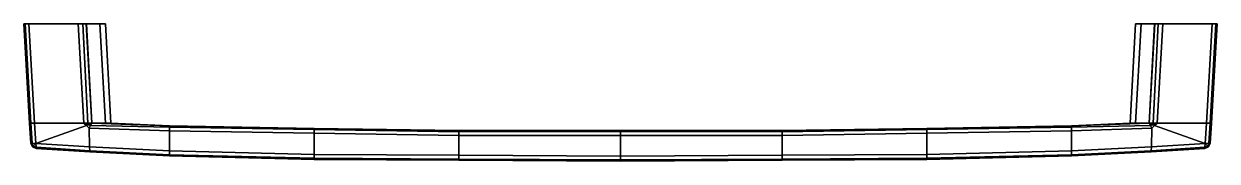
# Model space of a CAD drawing. Extents: x -120 to 120, y -28 to 0.
import ezdxf

# ---------------------------------------------------------------- set-up
doc = ezdxf.new("R2010")
doc.units = 0
doc.layers.add('METAL', color=128, linetype='CONTINUOUS')

msp = doc.modelspace()

# ---------------------------------------------------------------- meshes
at = {"layer": 'METAL'}
mesh = msp.add_polyface(dxfattribs=at)
corners = [(119.58, 0, 8.35), (119.58, 0, 0.72), (119.58, 0, -8), (119.33, 0, 9.1), (119.33, 0, 9.1), (119.33, 0, -8.75), (119.33, 0, -8.75), (118.58, 0, 9.35), (118.58, 0, -9), (118.45, -19.9, 8.35), (118.45, -19.9, 0.72), (118.45, -19.9, -8), (118.2, -19.9, 9.1), (118.2, -19.9, 9.1), (118.2, -19.9, -8.75), (118.2, -19.9, -8.75), (118.16, -23.9, 8.35), (118.16, -23.9, 0.72), (118.16, -23.9, -8), (117.91, -23.91, 9.1), (117.91, -23.91, 9.1), (117.91, -23.92, -8.75), (117.91, -23.92, -8.75), (117.87, -24.48, 8.91), (117.87, -24.48, 8.91), (117.87, -24.48, 8.91), (117.86, -24.67, 8.35), (117.86, -24.67, 8.35), (117.86, -24.67, 0.72), (117.86, -24.67, 0.72), (117.86, -24.67, -8), (117.86, -24.67, -8), (117.69, -24.49, -8.75), (117.69, -24.49, -8.75), (117.69, -24.49, -8.75), (117.45, -19.9, 9.35), (117.45, -19.9, -9), (117.16, -23.96, 9.35), (117.16, -23.96, -9), (117.11, -24.72, -8.75), (117.11, -24.72, -8.75), (117.11, -24.72, 9.1), (117.11, -24.72, 9.1), (117.09, -24.97, 8.35), (117.09, -24.97, 0.72), (117.09, -24.97, -8), (108.67, 0, 9.35), (108.67, 0, -9), (107.77, 0, -8.79), (107.76, 0, 9.15), (107.54, -19.9, 9.35), (107.54, -19.9, -9), (107.54, -19.9, -9), (107.1, 0, -8.18), (107.06, 0, 8.55), (107.03, -20.4, 9.35), (107.03, -20.4, 9.35), (107.03, -20.4, -9), (107.03, -20.4, -9), (106.88, -20.15, 9.15), (106.76, -19.9, -8.59), (106.76, -19.9, -8.59), (106.74, -19.9, 8.95), (106.51, -20.9, 9.35), (106.51, -20.9, 9.35), (106.51, -20.9, -9), (106.51, -20.9, -9), (106.5, -20.15, -8.59), (106.4, -24.68, 9.35), (106.4, -24.68, -9), (106.38, -25.43, 9.1), (106.38, -25.43, 9.1), (106.38, -25.43, -8.75), (106.38, -25.43, -8.75), (106.37, -25.68, 8.35), (106.37, -25.68, 0.72), (106.37, -25.68, -8), (106.24, -20.4, -8.59), (106.24, -20.4, -8.59), (106.22, -20.4, 8.95), (106.22, -20.4, 8.95), (105.97, -19.9, -8.18), (105.97, -19.9, -8.18), (105.97, -19.9, -8.18), (105.97, -19.9, -8.18), (105.94, -19.9, 8.55), (105.94, -19.9, 8.55), (105.94, -19.9, 8.55), (104.36, 0, 4.97), (104.36, 0, -4.21), (103.25, 0, 0.45), (103.25, 0, 0.45), (103.23, -19.9, 4.97), (103.23, -19.9, 4.97), (103.23, -19.9, -4.21), (103.23, -19.9, -4.21), (102.13, -19.9, 0.45), (102.13, -19.9, 0.45), (102.13, -19.9, 0.45), (90.43, -25.47, 9.35), (90.43, -21.46, 9.35), (90.43, -26.22, 9.1), (90.43, -26.22, 9.1), (90.43, -20.71, 9.1), (90.43, -20.71, 9.1), (90.43, -26.47, 8.35), (90.43, -20.46, 8.35), (90.43, -26.47, 0.72), (90.43, -20.46, 0.72), (90.43, -26.47, -8), (90.43, -20.46, -8), (90.43, -26.22, -8.75), (90.43, -26.22, -8.75), (90.43, -20.71, -8.75), (90.43, -20.71, -8.75), (90.43, -25.47, -9), (90.43, -21.46, -9), (61.43, -26.17, 9.35), (61.43, -21.94, 9.35), (61.43, -26.92, 9.1), (61.43, -26.92, 9.1), (61.43, -21.19, 9.1), (61.43, -21.19, 9.1), (61.43, -27.17, 8.35), (61.43, -20.94, 8.35), (61.43, -27.17, 0.72), (61.43, -20.94, 0.72), (61.43, -27.17, -8), (61.43, -20.94, -8), (61.43, -26.92, -8.75), (61.43, -26.92, -8.75), (61.43, -21.19, -8.75), (61.43, -21.19, -8.75), (61.43, -26.17, -9), (61.43, -21.94, -9), (32.42, -26.35, 9.35), (32.42, -22.37, 9.35), (32.42, -27.1, 9.1), (32.42, -27.1, 9.1), (32.42, -21.62, 9.1), (32.42, -21.62, 9.1), (32.42, -27.35, 8.35), (32.42, -21.37, 8.35), (32.42, -27.35, 0.72), (32.42, -21.37, 0.72), (32.42, -27.35, -8), (32.42, -21.37, -8), (32.42, -27.1, -8.75), (32.42, -27.1, -8.75), (32.42, -21.62, -8.75), (32.42, -21.62, -8.75), (32.42, -26.35, -9), (32.42, -22.37, -9), (0.04, -26.52, 9.35), (0.04, -22.35, 9.35), (0.04, -27.27, 9.1), (0.04, -27.27, 9.1), (0.04, -21.6, 9.1), (0.04, -21.6, 9.1), (0.04, -27.52, 8.35), (0.04, -21.35, 8.35), (0.04, -27.52, 0.72), (0.04, -21.35, 0.72), (0.04, -27.52, -8), (0.04, -21.35, -8), (0.04, -27.27, -8.75), (0.04, -27.27, -8.75), (0.04, -21.6, -8.75), (0.04, -21.6, -8.75), (0.04, -26.52, -9), (0.04, -22.35, -9), (-32.34, -26.35, 9.35), (-32.34, -22.37, 9.35), (-32.34, -27.1, 9.1), (-32.34, -27.1, 9.1), (-32.34, -21.62, 9.1), (-32.34, -21.62, 9.1), (-32.34, -27.35, 8.35), (-32.34, -21.37, 8.35), (-32.34, -27.35, 0.72), (-32.34, -21.37, 0.72), (-32.34, -27.35, -8), (-32.34, -21.37, -8), (-32.34, -27.1, -8.75), (-32.34, -27.1, -8.75), (-32.34, -21.62, -8.75), (-32.34, -21.62, -8.75), (-32.34, -26.35, -9), (-32.34, -22.37, -9), (-61.35, -26.17, 9.35), (-61.35, -21.94, 9.35), (-61.35, -26.92, 9.1), (-61.35, -26.92, 9.1), (-61.35, -21.19, 9.1), (-61.35, -21.19, 9.1), (-61.35, -27.17, 8.35), (-61.35, -20.94, 8.35), (-61.35, -27.17, 0.72), (-61.35, -20.94, 0.72), (-61.35, -27.17, -8), (-61.35, -20.94, -8), (-61.35, -26.92, -8.75), (-61.35, -26.92, -8.75), (-61.35, -21.19, -8.75), (-61.35, -21.19, -8.75), (-61.35, -26.17, -9), (-61.35, -21.94, -9), (-90.35, -21.46, 9.35), (-90.35, -20.71, 9.1), (-90.35, -20.71, 9.1), (-90.35, -20.46, 8.35), (-90.35, -20.46, 0.72), (-90.35, -26.47, -8), (-90.35, -26.22, -8.75), (-90.35, -26.22, -8.75), (-90.35, -25.47, -9), (-90.35, -25.47, 9.35), (-90.35, -26.22, 9.1), (-90.35, -26.22, 9.1), (-90.35, -26.47, 8.35), (-90.35, -26.47, 0.72), (-90.35, -20.46, -8), (-90.35, -20.71, -8.75), (-90.35, -20.71, -8.75), (-90.35, -21.46, -9), (-102.05, -19.9, 0.45), (-102.05, -19.9, 0.45), (-102.05, -19.9, 0.45), (-103.15, -19.9, 4.97), (-103.15, -19.9, 4.97), (-103.15, -19.9, -4.21), (-103.15, -19.9, -4.21), (-103.17, 0, 0.45), (-103.17, 0, 0.45), (-104.28, 0, 4.97), (-104.28, 0, -4.21), (-105.86, -19.9, 8.55), (-105.86, -19.9, 8.55), (-105.86, -19.9, 8.55), (-105.89, -19.9, -8.18), (-105.89, -19.9, -8.18), (-105.89, -19.9, -8.18), (-105.89, -19.9, -8.18), (-106.15, -20.4, 8.95), (-106.15, -20.4, 8.95), (-106.16, -20.4, -8.59), (-106.16, -20.4, -8.59), (-106.29, -25.68, 8.35), (-106.29, -25.68, 0.72), (-106.29, -25.68, -8), (-106.3, -25.43, 9.1), (-106.3, -25.43, 9.1), (-106.3, -25.43, -8.75), (-106.3, -25.43, -8.75), (-106.32, -24.68, 9.35), (-106.32, -24.68, -9), (-106.42, -20.15, -8.59), (-106.43, -20.9, 9.35), (-106.43, -20.9, 9.35), (-106.43, -20.9, -9), (-106.43, -20.9, -9), (-106.66, -19.9, 8.95), (-106.68, -19.9, -8.59), (-106.68, -19.9, -8.59), (-106.8, -20.15, 9.15), (-106.95, -20.4, 9.35), (-106.95, -20.4, 9.35), (-106.95, -20.4, -9), (-106.95, -20.4, -9), (-106.98, 0, 8.55), (-107.02, 0, -8.18), (-107.46, -19.9, 9.35), (-107.46, -19.9, -9), (-107.46, -19.9, -9), (-107.69, 0, 9.15), (-107.69, 0, -8.79), (-108.59, 0, 9.35), (-108.59, 0, -9), (-117.02, -24.97, 8.35), (-117.02, -24.97, 0.72), (-117.02, -24.97, -8), (-117.03, -24.72, 9.1), (-117.03, -24.72, 9.1), (-117.03, -24.72, -8.75), (-117.03, -24.72, -8.75), (-117.08, -23.96, 9.35), (-117.08, -23.96, -9), (-117.38, -19.9, 9.35), (-117.38, -19.9, -9), (-117.61, -24.49, -8.75), (-117.61, -24.49, -8.75), (-117.61, -24.49, -8.75), (-117.78, -24.67, 8.35), (-117.78, -24.67, 8.35), (-117.78, -24.67, 0.72), (-117.78, -24.67, 0.72), (-117.78, -24.67, -8), (-117.78, -24.67, -8), (-117.79, -24.48, 8.91), (-117.79, -24.48, 8.91), (-117.79, -24.48, 8.91), (-117.83, -23.92, -8.75), (-117.83, -23.92, -8.75), (-117.83, -23.91, 9.1), (-117.83, -23.91, 9.1), (-118.09, -23.9, 8.35), (-118.09, -23.9, 0.72), (-118.09, -23.9, -8), (-118.13, -19.9, 9.1), (-118.13, -19.9, 9.1), (-118.13, -19.9, -8.75), (-118.13, -19.9, -8.75), (-118.38, -19.9, 8.35), (-118.38, -19.9, 0.72), (-118.38, -19.9, -8), (-118.5, 0, 9.35), (-118.5, 0, -9), (-119.25, 0, 9.1), (-119.25, 0, 9.1), (-119.25, 0, -8.75), (-119.25, 0, -8.75), (-119.5, 0, 8.35), (-119.5, 0, 0.72), (-119.5, 0, -8)]
mesh.append_faces([[corners[k] for k in face] for face in [(181, 179, 197, 199), (178, 180, 198, 196), (188, 187, 205, 206), (312, 313, 306, 305), (247, 248, 220, 219), (219, 220, 197, 195), (221, 241, 231, 211), (221, 211, 198, 200), (255, 260, 224, 215), (215, 224, 206, 205), (207, 258, 254, 216), (207, 216, 189, 190), (190, 189, 171, 172), (278, 279, 248, 247), (255, 286, 268, 260), (266, 285, 254, 258), (313, 322, 323, 314), (287, 271, 276, 315), (273, 288, 316, 277), (177, 195, 197, 179), (182, 200, 198, 180), (314, 307, 306, 313), (249, 212, 220, 248), (212, 199, 197, 220), (210, 196, 198, 211), (280, 249, 248, 279), (312, 321, 322, 313), (234, 269, 236, 228), (233, 234, 228, 226), (235, 232, 225, 230), (270, 235, 230, 239), (227, 229, 211, 211), (231, 227, 211, 211), (229, 237, 210, 211), (286, 289, 301, 301), (305, 300, 304, 304), (271, 264, 261, 261), (267, 272, 262, 256), (184, 181, 199, 202), (175, 178, 196, 193), (186, 188, 206, 204), (309, 312, 305, 304), (293, 305, 306, 295), (251, 247, 219, 218), (218, 219, 195, 192), (246, 242, 221, 222), (222, 221, 200, 203), (252, 255, 215, 213), (213, 215, 205, 201), (243, 257, 207, 209), (209, 207, 190, 194), (173, 171, 189, 191), (281, 278, 247, 251), (283, 286, 255, 252), (310, 288, 286, 301), (311, 314, 323, 320), (274, 276, 271, 261), (308, 287, 315, 317), (263, 273, 277, 275), (295, 306, 307, 297), (184, 166, 163, 181), (175, 158, 160, 178), (286, 283, 289, 289), (296, 290, 284, 280), (307, 302, 291, 297), (305, 293, 300, 300), (281, 299, 292, 278), (285, 303, 298, 282), (271, 265, 264, 264), (243, 264, 265, 257), (236, 261, 264, 243), (187, 183, 201, 205), (172, 176, 194, 190), (182, 185, 203, 200), (287, 308, 303, 285), (278, 292, 294, 279), (254, 250, 217, 216), (216, 217, 191, 189), (259, 245, 223, 224), (224, 223, 204, 206), (249, 253, 214, 212), (212, 214, 202, 199), (238, 244, 208, 210), (210, 208, 193, 196), (177, 174, 192, 195), (285, 282, 250, 254), (280, 284, 253, 249), (314, 311, 302, 307), (288, 310, 319, 316), (269, 274, 261, 236), (312, 309, 318, 321), (239, 263, 275, 270), (279, 294, 296, 280), (182, 164, 167, 185), (288, 273, 268, 286), (271, 287, 285, 266), (267, 256, 245, 259), (262, 240, 256, 256), (256, 240, 245, 245), (179, 181, 163, 161), (180, 178, 160, 162), (188, 170, 169, 187), (154, 172, 171, 153), (177, 179, 161, 159), (182, 180, 162, 164), (188, 186, 168, 170), (171, 173, 155, 153), (183, 187, 169, 165), (157, 176, 172, 154), (174, 177, 159, 156), (145, 127, 125, 143), (142, 124, 126, 144), (152, 134, 133, 151), (9, 16, 17, 10), (74, 105, 107, 75), (105, 123, 125, 107), (110, 108, 94, 82), (110, 128, 126, 108), (69, 115, 116, 65), (115, 133, 134, 116), (100, 99, 68, 63), (100, 118, 117, 99), (118, 136, 135, 117), (43, 74, 75, 44), (69, 65, 57, 38), (55, 63, 68, 37), (10, 11, 2, 1), (35, 7, 46, 50), (51, 47, 8, 36), (141, 143, 125, 123), (146, 144, 126, 128), (11, 10, 17, 18), (76, 75, 107, 109), (109, 107, 125, 127), (106, 108, 126, 124), (45, 44, 75, 76), (9, 10, 1, 0), (88, 93, 87, 54), (90, 97, 93, 88), (89, 95, 98, 91), (53, 84, 95, 89), (96, 108, 92, 92), (94, 108, 96, 96), (92, 108, 106, 86), (38, 22, 34, 34), (16, 19, 23, 23), (50, 62, 59, 59), (58, 67, 61, 52), (147, 129, 127, 145), (139, 122, 124, 142), (149, 131, 134, 152), (12, 19, 16, 9), (26, 28, 17, 16), (70, 101, 105, 74), (101, 119, 123, 105), (78, 114, 110, 81), (114, 132, 128, 110), (73, 112, 115, 69), (112, 130, 133, 115), (80, 103, 100, 64), (103, 121, 118, 100), (138, 120, 117, 135), (41, 70, 74, 43), (39, 73, 69, 38), (15, 22, 38, 36), (14, 5, 2, 11), (49, 62, 50, 46), (13, 4, 7, 35), (60, 48, 47, 51), (28, 30, 18, 17), (163, 166, 147, 145), (160, 158, 139, 142), (38, 34, 39, 39), (31, 45, 40, 33), (18, 30, 32, 21), (16, 23, 26, 26), (41, 43, 27, 24), (37, 42, 25, 20), (50, 59, 56, 56), (80, 64, 56, 59), (87, 80, 59, 62), (151, 133, 130, 148), (136, 118, 121, 140), (146, 128, 132, 150), (35, 37, 20, 13), (43, 44, 29, 27), (68, 99, 102, 71), (99, 117, 120, 102), (66, 116, 113, 77), (116, 134, 131, 113), (76, 109, 111, 72), (109, 127, 129, 111), (85, 106, 104, 79), (106, 124, 122, 104), (141, 123, 119, 137), (37, 68, 71, 42), (45, 76, 72, 40), (11, 18, 21, 14), (36, 8, 6, 15), (54, 87, 62, 49), (9, 0, 3, 12), (84, 53, 48, 60), (44, 45, 31, 29), (167, 164, 146, 150), (36, 38, 57, 51), (50, 55, 37, 35), (58, 66, 77, 67), (61, 67, 83, 83), (67, 77, 83, 83), (163, 145, 143, 161), (160, 142, 144, 162), (169, 170, 152, 151), (154, 153, 135, 136), (161, 143, 141, 159), (162, 144, 146, 164), (168, 149, 152, 170), (155, 138, 135, 153), (169, 151, 148, 165), (157, 154, 136, 140), (159, 141, 137, 156)]])

doc.saveas('drawing.dxf')
